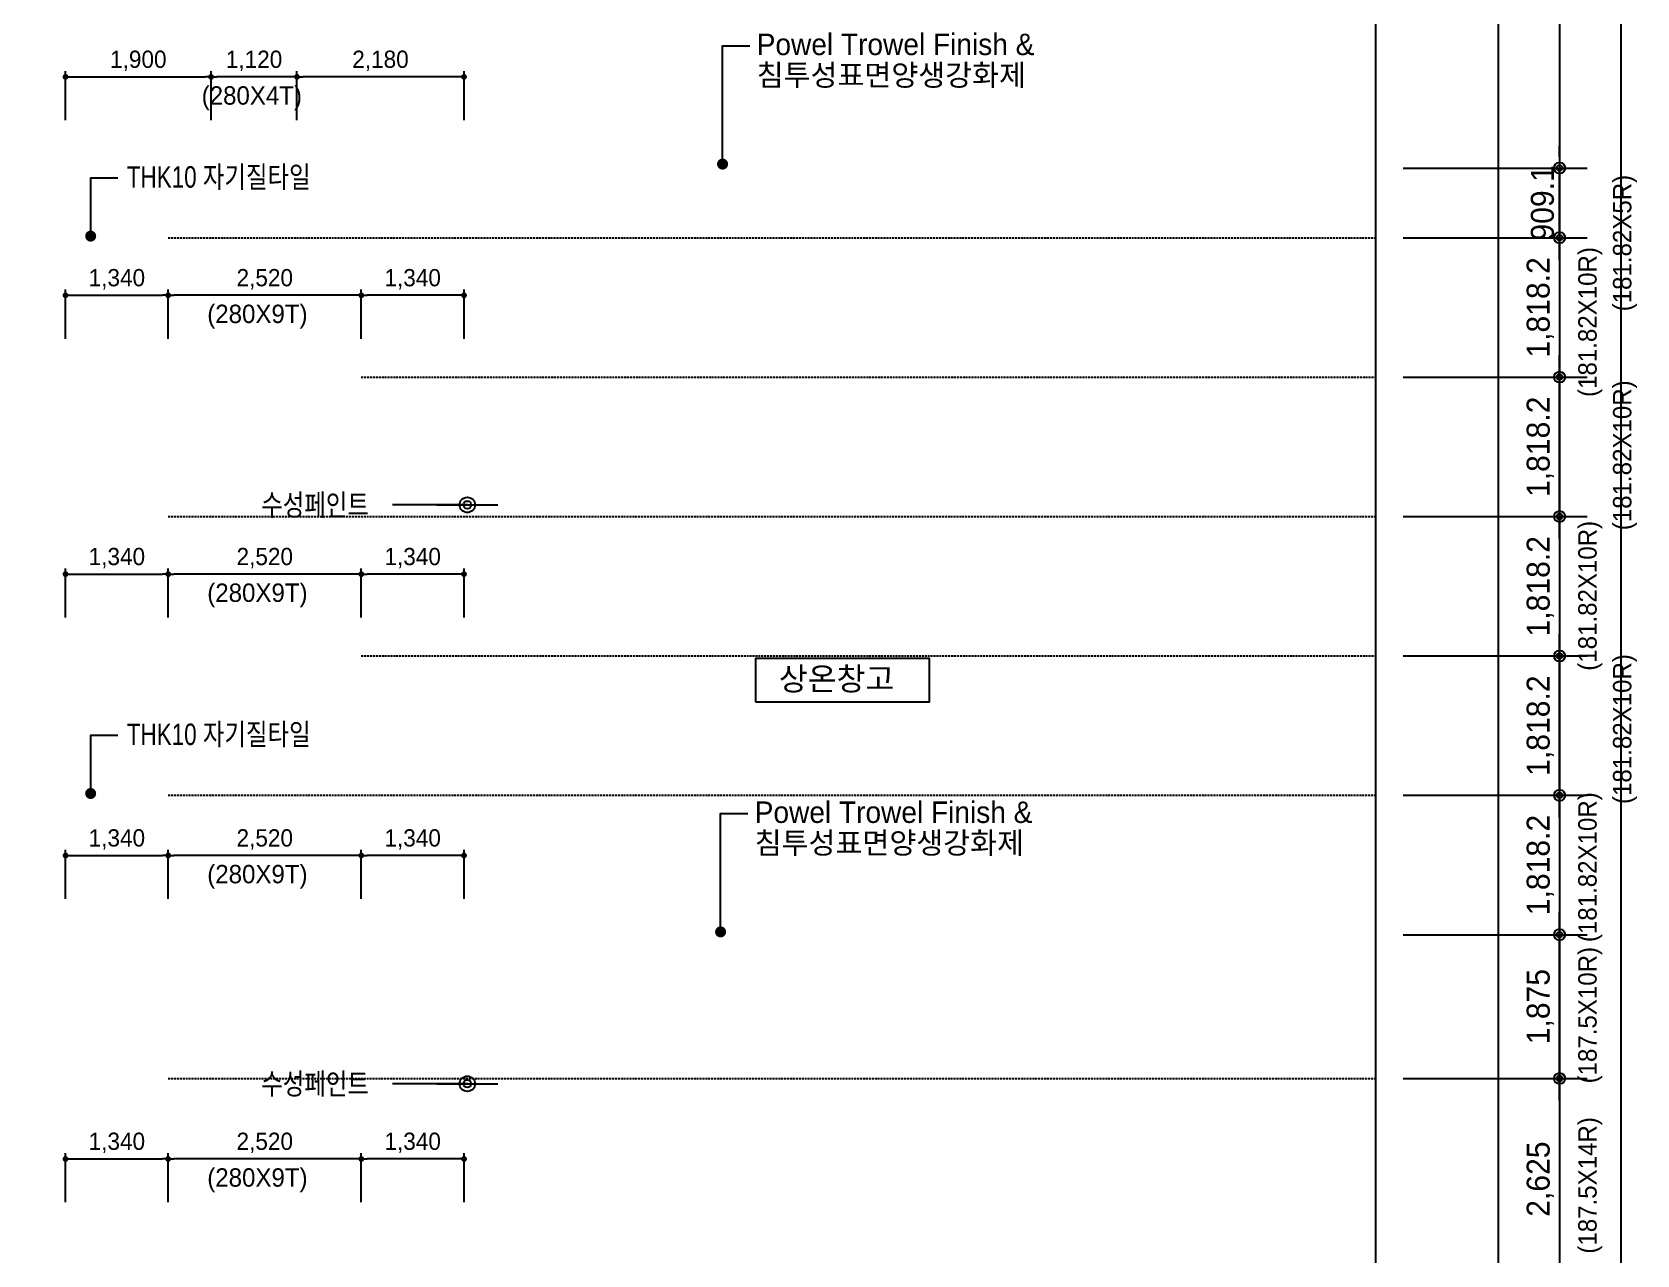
# Model space of a CAD drawing. Header units: millimetres. Extents: x 252711992 to 505989238, y 504776675 to 1009617600.
# Drawn here: x 253061855 to 253082797, y 504795378 to 504811327 of the extents above; entities that cross this region are included whole.
import ezdxf
from ezdxf.enums import TextEntityAlignment as Align

# ---------------------------------------------------------------- set-up
doc = ezdxf.new("R2010")
doc.units = ezdxf.units.MM
doc.linetypes.add('DASHEDX2', pattern=[38.1, 25.4, -12.7])
for name, color, linetype in [('$ZCDB_AUDIT_GENERATED_600D18', 7, 'Continuous'), ('0KD DIM', 7, 'Continuous'), ('4A.TEC ELE 4', 9, 'Continuous'), ('4A.TEC TEXT', 7, 'Continuous'), ('TEX', 3, 'Continuous'), ('TEXT', 7, 'Continuous'), ('㈜SE&C TEXT', 7, 'Continuous')]:
    doc.layers.add(name, color=color, linetype=linetype)
doc.layers.add('DEFPOINT', color=135, linetype='Continuous', plot=False)
doc.styles.add('나눔고딕', font='')
doc.styles.add('돋움', font='')
doc.styles.add('돋음체', font='')
doc.styles.get('나눔고딕').set_extended_font_data('Dotum')
doc.styles.get('돋움').set_extended_font_data('Dotum')
doc.styles.get('돋음체').set_extended_font_data('Dotum')
doc.dimstyles.new('DIM_600(외부치수)', dxfattribs={"dimscale": 400, "dimtxt": 3.3, "dimasz": 1, "dimexe": 2, "dimexo": 2, "dimgap": 1, "dimtad": 1, "dimdec": 0, "dimdsep": 46, "dimlunit": 6, "dimtxsty": '나눔고딕', "dimblk1": 'DIMDOT', "dimblk2": 'DIMDOT', "dimsah": 1, "dimcen": 2.5, "dimdle": 1.5, "dimclrd": 8, "dimclre": 8, "dimclrt": 3, "dimadec": 0, "dimazin": 0, "dimtfac": 1, "dimtdec": 0, "dimtix": 1, "dimtmove": 2, "dimatfit": 3, "dimldrblk": 'DIMDOT', "dimfxl": 1, "dimtvp": 1, "dimtolj": 1, "dimtzin": 0, "dimarcsym": 0})
doc.dimstyles.new('DIM_80(외부치수)', dxfattribs={"dimscale": 40, "dimtxt": 3.3, "dimasz": 1, "dimexe": 2, "dimexo": 2, "dimgap": 1, "dimtad": 1, "dimdec": 0, "dimdsep": 46, "dimlunit": 6, "dimtxsty": '돋움', "dimblk1": 'DIMDOT', "dimblk2": 'DIMDOT', "dimsah": 1, "dimcen": 2.5, "dimdle": 1.5, "dimclrd": 1, "dimclre": 7, "dimclrt": 2, "dimadec": 0, "dimazin": 0, "dimtfac": 1, "dimtdec": 0, "dimtix": 1, "dimtmove": 2, "dimatfit": 3, "dimldrblk": 'DIMDOT', "dimfxl": 1, "dimtvp": 1, "dimtolj": 1, "dimtzin": 0, "dimarcsym": 0})
doc.dimstyles.new('KD DIM 1', dxfattribs={"dimscale": 50, "dimtxt": 3, "dimasz": 1, "dimexe": 1, "dimexo": 1, "dimgap": 1, "dimtad": 1, "dimdec": 0, "dimzin": 0, "dimdsep": 46, "dimlunit": 6, "dimtxsty": '돋음체', "dimblk": 'DOT', "dimcen": 3, "dimdle": 1, "dimclrd": 256, "dimclre": 256, "dimclrt": 3, "dimazin": 0, "dimtfac": 1, "dimtdec": 0, "dimtix": 1, "dimtmove": 2, "dimatfit": 3, "dimldrblk": 'OBLIQUE', "dimfxl": 1, "dimtvp": 0.8333, "dimtolj": 1, "dimtzin": 0, "dimarcsym": 0})

# ---------------------------------------------------------------- blocks, each defined once
blk = doc.blocks.new('_Dot')
at = {"color": 0, "linetype": 'ByBlock', "lineweight": -2}
blk.add_line((-0.5, 0), (-1, 0), dxfattribs=at)
at = {"color": 0, "linetype": 'ByBlock', "const_width": 0.5}
blk.add_lwpolyline([(-0.25, 0, 1), (0.25, 0, 1)], format="xyb", close=True, dxfattribs=at)
blk = doc.blocks.new('*D746')
at = {"layer": '0KD DIM', "lineweight": -2, "transparency": 16777216}
for p, q in [((253064191, 504810177), (253064191, 504810818)), ((253065236, 504810743), (253064266, 504810743)), ((253065311, 504810177), (253065311, 504810818))]:
    blk.add_line(p, q, dxfattribs=at)
at = {"layer": 'Defpoints', "color": 0, "transparency": 16777216}
for p in [(253064191, 504810743), (253064191, 504810102), (253065311, 504810102)]:
    blk.add_point(p, dxfattribs=at)
at = {"layer": '0KD DIM', "lineweight": -2, "transparency": 16777216, "xscale": 75, "yscale": 75, "zscale": 75, "rotation": 180}
blk.add_blockref('_Dot', (253064191, 504810743), dxfattribs=at)
at = {"layer": '0KD DIM', "lineweight": -2, "transparency": 16777216, "xscale": 75, "yscale": 75, "zscale": 75}
blk.add_blockref('_Dot', (253065311, 504810743), dxfattribs=at)
at = {"layer": '0KD DIM', "color": 3, "transparency": 16777216, "insert": (253064751, 504810952), "char_height": 225, "attachment_point": 5, "style": '돋음체'}
blk.add_mtext('\\A1;1,120', dxfattribs=at)
blk = doc.blocks.new('_OBLIQUE')
at = {"color": 0, "linetype": 'ByBlock'}
blk.add_line((-0.5, -0.5), (0.5, 0.5), dxfattribs=at)
blk = doc.blocks.new('*D747')
at = {"layer": '0KD DIM', "lineweight": -2, "transparency": 16777216}
for p, q in [((253062291, 504810177), (253062291, 504810818)), ((253062366, 504810743), (253064116, 504810743)), ((253064191, 504810177), (253064191, 504810818))]:
    blk.add_line(p, q, dxfattribs=at)
at = {"layer": 'Defpoints', "color": 0, "transparency": 16777216}
for p in [(253064191, 504810743), (253062291, 504810102), (253064191, 504810102)]:
    blk.add_point(p, dxfattribs=at)
at = {"layer": '0KD DIM', "lineweight": -2, "transparency": 16777216, "xscale": 75, "yscale": 75, "zscale": 75, "rotation": 180}
blk.add_blockref('_Dot', (253062291, 504810743), dxfattribs=at)
at = {"layer": '0KD DIM', "lineweight": -2, "transparency": 16777216, "xscale": 75, "yscale": 75, "zscale": 75}
blk.add_blockref('_Dot', (253064191, 504810743), dxfattribs=at)
at = {"layer": '0KD DIM', "color": 3, "transparency": 16777216, "insert": (253063241, 504810952), "char_height": 225, "attachment_point": 5, "style": '돋음체'}
blk.add_mtext('\\A1;1,900', dxfattribs=at)
blk = doc.blocks.new('*D748')
at = {"layer": '0KD DIM', "lineweight": -2, "transparency": 16777216}
for p, q in [((253065311, 504810177), (253065311, 504810818)), ((253067416, 504810743), (253065386, 504810743)), ((253067491, 504810177), (253067491, 504810818))]:
    blk.add_line(p, q, dxfattribs=at)
at = {"layer": 'Defpoints', "color": 0, "transparency": 16777216}
for p in [(253065311, 504810743), (253065311, 504810102, 0), (253067491, 504810102, -8562)]:
    blk.add_point(p, dxfattribs=at)
at = {"layer": '0KD DIM', "lineweight": -2, "transparency": 16777216, "xscale": 75, "yscale": 75, "zscale": 75, "rotation": 180}
blk.add_blockref('_Dot', (253065311, 504810743), dxfattribs=at)
at = {"layer": '0KD DIM', "lineweight": -2, "transparency": 16777216, "xscale": 75, "yscale": 75, "zscale": 75}
blk.add_blockref('_Dot', (253067491, 504810743), dxfattribs=at)
at = {"layer": '0KD DIM', "color": 3, "transparency": 16777216, "insert": (253066401, 504810952), "char_height": 225, "attachment_point": 5, "style": '돋음체'}
blk.add_mtext('\\A1;2,180', dxfattribs=at)
blk = doc.blocks.new('*D755')
at = {"layer": '0KD DIM', "lineweight": -2, "transparency": 16777216}
for p, q in [((253063631, 504807328), (253063631, 504807969)), ((253066151, 504807328), (253066151, 504807969)), ((253066076, 504807894), (253063706, 504807894))]:
    blk.add_line(p, q, dxfattribs=at)
at = {"layer": 'Defpoints', "color": 0, "transparency": 16777216}
for p in [(253063631, 504807894), (253063631, 504807253), (253066151, 504807253)]:
    blk.add_point(p, dxfattribs=at)
at = {"layer": '0KD DIM', "lineweight": -2, "transparency": 16777216, "xscale": 75, "yscale": 75, "zscale": 75, "rotation": 180}
blk.add_blockref('_Dot', (253063631, 504807894), dxfattribs=at)
at = {"layer": '0KD DIM', "lineweight": -2, "transparency": 16777216, "xscale": 75, "yscale": 75, "zscale": 75}
blk.add_blockref('_Dot', (253066151, 504807894), dxfattribs=at)
at = {"layer": '0KD DIM', "color": 3, "transparency": 16777216, "insert": (253064891, 504808103), "char_height": 225, "attachment_point": 5, "style": '돋음체'}
blk.add_mtext('\\A1;2,520', dxfattribs=at)
blk = doc.blocks.new('*D756')
at = {"layer": '0KD DIM', "lineweight": -2, "transparency": 16777216}
for p, q in [((253062291, 504807328), (253062291, 504807969)), ((253063631, 504807328), (253063631, 504807969)), ((253062366, 504807894), (253063556, 504807894))]:
    blk.add_line(p, q, dxfattribs=at)
at = {"layer": 'Defpoints', "color": 0, "transparency": 16777216}
for p in [(253063631, 504807894), (253062291, 504807253), (253063631, 504807253)]:
    blk.add_point(p, dxfattribs=at)
at = {"layer": '0KD DIM', "lineweight": -2, "transparency": 16777216, "xscale": 75, "yscale": 75, "zscale": 75, "rotation": 180}
blk.add_blockref('_Dot', (253062291, 504807894), dxfattribs=at)
at = {"layer": '0KD DIM', "lineweight": -2, "transparency": 16777216, "xscale": 75, "yscale": 75, "zscale": 75}
blk.add_blockref('_Dot', (253063631, 504807894), dxfattribs=at)
at = {"layer": '0KD DIM', "color": 3, "transparency": 16777216, "insert": (253062961, 504808103), "char_height": 225, "attachment_point": 5, "style": '돋음체'}
blk.add_mtext('\\A1;1,340', dxfattribs=at)
blk = doc.blocks.new('*D757')
at = {"layer": '0KD DIM', "lineweight": -2, "transparency": 16777216}
for p, q in [((253066151, 504807328), (253066151, 504807969)), ((253067491, 504807328), (253067491, 504807969)), ((253067416, 504807894), (253066226, 504807894))]:
    blk.add_line(p, q, dxfattribs=at)
at = {"layer": 'Defpoints', "color": 0, "transparency": 16777216}
for p in [(253066151, 504807894), (253066151, 504807253, -3299), (253067491, 504807253, -8562)]:
    blk.add_point(p, dxfattribs=at)
at = {"layer": '0KD DIM', "lineweight": -2, "transparency": 16777216, "xscale": 75, "yscale": 75, "zscale": 75, "rotation": 180}
blk.add_blockref('_Dot', (253066151, 504807894), dxfattribs=at)
at = {"layer": '0KD DIM', "lineweight": -2, "transparency": 16777216, "xscale": 75, "yscale": 75, "zscale": 75}
blk.add_blockref('_Dot', (253067491, 504807894), dxfattribs=at)
at = {"layer": '0KD DIM', "color": 3, "transparency": 16777216, "insert": (253066821, 504808103), "char_height": 225, "attachment_point": 5, "style": '돋음체'}
blk.add_mtext('\\A1;1,340', dxfattribs=at)
blk = doc.blocks.new('*D758')
at = {"layer": '0KD DIM', "lineweight": -2, "transparency": 16777216}
for p, q in [((253063631, 504803691), (253063631, 504804332)), ((253066076, 504804257), (253063706, 504804257)), ((253066151, 504803691), (253066151, 504804332))]:
    blk.add_line(p, q, dxfattribs=at)
at = {"layer": 'Defpoints', "color": 0, "transparency": 16777216}
for p in [(253063631, 504804257), (253063631, 504803616), (253066151, 504803616)]:
    blk.add_point(p, dxfattribs=at)
at = {"layer": '0KD DIM', "lineweight": -2, "transparency": 16777216, "xscale": 75, "yscale": 75, "zscale": 75, "rotation": 180}
blk.add_blockref('_Dot', (253063631, 504804257), dxfattribs=at)
at = {"layer": '0KD DIM', "lineweight": -2, "transparency": 16777216, "xscale": 75, "yscale": 75, "zscale": 75}
blk.add_blockref('_Dot', (253066151, 504804257), dxfattribs=at)
at = {"layer": '0KD DIM', "color": 3, "transparency": 16777216, "insert": (253064891, 504804466), "char_height": 225, "attachment_point": 5, "style": '돋음체'}
blk.add_mtext('\\A1;2,520', dxfattribs=at)
blk = doc.blocks.new('*D759')
at = {"layer": '0KD DIM', "lineweight": -2, "transparency": 16777216}
for p, q in [((253062291, 504803691), (253062291, 504804332)), ((253062366, 504804257), (253063556, 504804257)), ((253063631, 504803691), (253063631, 504804332))]:
    blk.add_line(p, q, dxfattribs=at)
at = {"layer": 'Defpoints', "color": 0, "transparency": 16777216}
for p in [(253063631, 504804257), (253062291, 504803616), (253063631, 504803616)]:
    blk.add_point(p, dxfattribs=at)
at = {"layer": '0KD DIM', "lineweight": -2, "transparency": 16777216, "xscale": 75, "yscale": 75, "zscale": 75, "rotation": 180}
blk.add_blockref('_Dot', (253062291, 504804257), dxfattribs=at)
at = {"layer": '0KD DIM', "lineweight": -2, "transparency": 16777216, "xscale": 75, "yscale": 75, "zscale": 75}
blk.add_blockref('_Dot', (253063631, 504804257), dxfattribs=at)
at = {"layer": '0KD DIM', "color": 3, "transparency": 16777216, "insert": (253062961, 504804466), "char_height": 225, "attachment_point": 5, "style": '돋음체'}
blk.add_mtext('\\A1;1,340', dxfattribs=at)
blk = doc.blocks.new('*D760')
at = {"layer": '0KD DIM', "lineweight": -2, "transparency": 16777216}
for p, q in [((253066151, 504803691), (253066151, 504804332)), ((253067416, 504804257), (253066226, 504804257)), ((253067491, 504803691), (253067491, 504804332))]:
    blk.add_line(p, q, dxfattribs=at)
at = {"layer": 'Defpoints', "color": 0, "transparency": 16777216}
for p in [(253066151, 504804257), (253066151, 504803616, -3299), (253067491, 504803616, -8562)]:
    blk.add_point(p, dxfattribs=at)
at = {"layer": '0KD DIM', "lineweight": -2, "transparency": 16777216, "xscale": 75, "yscale": 75, "zscale": 75, "rotation": 180}
blk.add_blockref('_Dot', (253066151, 504804257), dxfattribs=at)
at = {"layer": '0KD DIM', "lineweight": -2, "transparency": 16777216, "xscale": 75, "yscale": 75, "zscale": 75}
blk.add_blockref('_Dot', (253067491, 504804257), dxfattribs=at)
at = {"layer": '0KD DIM', "color": 3, "transparency": 16777216, "insert": (253066821, 504804466), "char_height": 225, "attachment_point": 5, "style": '돋음체'}
blk.add_mtext('\\A1;1,340', dxfattribs=at)
blk = doc.blocks.new('*D761')
at = {"layer": '0KD DIM', "lineweight": -2, "transparency": 16777216}
for p, q in [((253063631, 504800021), (253063631, 504800662)), ((253066151, 504800021), (253066151, 504800662)), ((253066076, 504800587), (253063706, 504800587))]:
    blk.add_line(p, q, dxfattribs=at)
at = {"layer": 'Defpoints', "color": 0, "transparency": 16777216}
for p in [(253063631, 504800587), (253063631, 504799946), (253066151, 504799946)]:
    blk.add_point(p, dxfattribs=at)
at = {"layer": '0KD DIM', "lineweight": -2, "transparency": 16777216, "xscale": 75, "yscale": 75, "zscale": 75, "rotation": 180}
blk.add_blockref('_Dot', (253063631, 504800587), dxfattribs=at)
at = {"layer": '0KD DIM', "lineweight": -2, "transparency": 16777216, "xscale": 75, "yscale": 75, "zscale": 75}
blk.add_blockref('_Dot', (253066151, 504800587), dxfattribs=at)
at = {"layer": '0KD DIM', "color": 3, "transparency": 16777216, "insert": (253064891, 504800796), "char_height": 225, "attachment_point": 5, "style": '돋음체'}
blk.add_mtext('\\A1;2,520', dxfattribs=at)
blk = doc.blocks.new('*D762')
at = {"layer": '0KD DIM', "lineweight": -2, "transparency": 16777216}
for p, q in [((253062291, 504800021), (253062291, 504800662)), ((253063631, 504800021), (253063631, 504800662)), ((253062366, 504800587), (253063556, 504800587))]:
    blk.add_line(p, q, dxfattribs=at)
at = {"layer": 'Defpoints', "color": 0, "transparency": 16777216}
for p in [(253063631, 504800587), (253062291, 504799946), (253063631, 504799946)]:
    blk.add_point(p, dxfattribs=at)
at = {"layer": '0KD DIM', "lineweight": -2, "transparency": 16777216, "xscale": 75, "yscale": 75, "zscale": 75, "rotation": 180}
blk.add_blockref('_Dot', (253062291, 504800587), dxfattribs=at)
at = {"layer": '0KD DIM', "lineweight": -2, "transparency": 16777216, "xscale": 75, "yscale": 75, "zscale": 75}
blk.add_blockref('_Dot', (253063631, 504800587), dxfattribs=at)
at = {"layer": '0KD DIM', "color": 3, "transparency": 16777216, "insert": (253062961, 504800796), "char_height": 225, "attachment_point": 5, "style": '돋음체'}
blk.add_mtext('\\A1;1,340', dxfattribs=at)
blk = doc.blocks.new('*D763')
at = {"layer": '0KD DIM', "lineweight": -2, "transparency": 16777216}
for p, q in [((253066151, 504800021), (253066151, 504800662)), ((253067491, 504800021), (253067491, 504800662)), ((253067416, 504800587), (253066226, 504800587))]:
    blk.add_line(p, q, dxfattribs=at)
at = {"layer": 'Defpoints', "color": 0, "transparency": 16777216}
for p in [(253066151, 504800587), (253066151, 504799946, -3299), (253067491, 504799946, -8562)]:
    blk.add_point(p, dxfattribs=at)
at = {"layer": '0KD DIM', "lineweight": -2, "transparency": 16777216, "xscale": 75, "yscale": 75, "zscale": 75, "rotation": 180}
blk.add_blockref('_Dot', (253066151, 504800587), dxfattribs=at)
at = {"layer": '0KD DIM', "lineweight": -2, "transparency": 16777216, "xscale": 75, "yscale": 75, "zscale": 75}
blk.add_blockref('_Dot', (253067491, 504800587), dxfattribs=at)
at = {"layer": '0KD DIM', "color": 3, "transparency": 16777216, "insert": (253066821, 504800796), "char_height": 225, "attachment_point": 5, "style": '돋음체'}
blk.add_mtext('\\A1;1,340', dxfattribs=at)
blk = doc.blocks.new('*D764')
at = {"layer": '0KD DIM', "lineweight": -2, "transparency": 16777216}
for p, q in [((253063631, 504796064), (253063631, 504796704)), ((253066076, 504796629), (253063706, 504796629)), ((253066151, 504796064), (253066151, 504796704))]:
    blk.add_line(p, q, dxfattribs=at)
at = {"layer": 'Defpoints', "color": 0, "transparency": 16777216}
for p in [(253063631, 504796629), (253063631, 504795989), (253066151, 504795989)]:
    blk.add_point(p, dxfattribs=at)
at = {"layer": '0KD DIM', "lineweight": -2, "transparency": 16777216, "xscale": 75, "yscale": 75, "zscale": 75, "rotation": 180}
blk.add_blockref('_Dot', (253063631, 504796629), dxfattribs=at)
at = {"layer": '0KD DIM', "lineweight": -2, "transparency": 16777216, "xscale": 75, "yscale": 75, "zscale": 75}
blk.add_blockref('_Dot', (253066151, 504796629), dxfattribs=at)
at = {"layer": '0KD DIM', "color": 3, "transparency": 16777216, "insert": (253064891, 504796839), "char_height": 225, "attachment_point": 5, "style": '돋음체'}
blk.add_mtext('\\A1;2,520', dxfattribs=at)
blk = doc.blocks.new('*D765')
at = {"layer": '0KD DIM', "lineweight": -2, "transparency": 16777216}
for p, q in [((253062291, 504796064), (253062291, 504796704)), ((253062366, 504796629), (253063556, 504796629)), ((253063631, 504796064), (253063631, 504796704))]:
    blk.add_line(p, q, dxfattribs=at)
at = {"layer": 'Defpoints', "color": 0, "transparency": 16777216}
for p in [(253063631, 504796629), (253062291, 504795989), (253063631, 504795989)]:
    blk.add_point(p, dxfattribs=at)
at = {"layer": '0KD DIM', "lineweight": -2, "transparency": 16777216, "xscale": 75, "yscale": 75, "zscale": 75, "rotation": 180}
blk.add_blockref('_Dot', (253062291, 504796629), dxfattribs=at)
at = {"layer": '0KD DIM', "lineweight": -2, "transparency": 16777216, "xscale": 75, "yscale": 75, "zscale": 75}
blk.add_blockref('_Dot', (253063631, 504796629), dxfattribs=at)
at = {"layer": '0KD DIM', "color": 3, "transparency": 16777216, "insert": (253062961, 504796839), "char_height": 225, "attachment_point": 5, "style": '돋음체'}
blk.add_mtext('\\A1;1,340', dxfattribs=at)
blk = doc.blocks.new('*D766')
at = {"layer": '0KD DIM', "lineweight": -2, "transparency": 16777216}
for p, q in [((253066151, 504796064), (253066151, 504796704)), ((253067416, 504796629), (253066226, 504796629)), ((253067491, 504796064), (253067491, 504796704))]:
    blk.add_line(p, q, dxfattribs=at)
at = {"layer": 'Defpoints', "color": 0, "transparency": 16777216}
for p in [(253066151, 504796629), (253066151, 504795989, -3299), (253067491, 504795989, -8562)]:
    blk.add_point(p, dxfattribs=at)
at = {"layer": '0KD DIM', "lineweight": -2, "transparency": 16777216, "xscale": 75, "yscale": 75, "zscale": 75, "rotation": 180}
blk.add_blockref('_Dot', (253066151, 504796629), dxfattribs=at)
at = {"layer": '0KD DIM', "lineweight": -2, "transparency": 16777216, "xscale": 75, "yscale": 75, "zscale": 75}
blk.add_blockref('_Dot', (253067491, 504796629), dxfattribs=at)
at = {"layer": '0KD DIM', "color": 3, "transparency": 16777216, "insert": (253066821, 504796839), "char_height": 225, "attachment_point": 5, "style": '돋음체'}
blk.add_mtext('\\A1;1,340', dxfattribs=at)
blk = doc.blocks.new('A$C398e453a')
at = {"layer": 'TEX', "color": 1}
blk.add_lwpolyline([(72, 72), (72, 833), (428, 833)], dxfattribs=at)
at = {"layer": '㈜SE&C TEXT', "color": 1, "const_width": 71.7}
blk.add_lwpolyline([(36, 72, -1), (108, 72, -1)], format="xyb", close=True, dxfattribs=at)
at = {"layer": '4A.TEC TEXT', "style": '돋움', "width": 0.8}
blk.add_text('THK10 자기질타일', height=280, dxfattribs=at).set_placement((543, 844), align=Align.MIDDLE_LEFT)
blk = doc.blocks.new('DIMDOT')
at = {"color": 0}
blk.add_line((-2, 0), (2, 0), dxfattribs=at)
for radius in [0.5, 0.25]:
    blk.add_circle((0, 0), radius, dxfattribs=at)
blk = doc.blocks.new('*D776')
at = {"layer": '$ZCDB_AUDIT_GENERATED_600D18', "color": 8, "lineweight": -2, "transparency": 16777216}
for p, q in [((253079747, 504797679), (253082147, 504797679)), ((253081787, 504797535), (253081787, 504795198)), ((253079747, 504795054), (253082147, 504795054))]:
    blk.add_line(p, q, dxfattribs=at)
at = {"layer": 'Defpoints', "color": 0, "transparency": 16777216}
for p in [(253079387, 504797679), (253079387, 504795054), (253081787, 504795054)]:
    blk.add_point(p, dxfattribs=at)
at = {"layer": '$ZCDB_AUDIT_GENERATED_600D18', "color": 8, "lineweight": -2, "transparency": 16777216, "xscale": 144, "yscale": 144, "zscale": 144}
for p, rotation in [((253081787, 504797679), 90), ((253081787, 504795054), 270)]:
    blk.add_blockref('DIMDOT', p, dxfattribs=dict(at, rotation=rotation))
at = {"layer": '$ZCDB_AUDIT_GENERATED_600D18', "color": 3, "transparency": 16777216, "insert": (253081536, 504796366), "char_height": 300, "attachment_point": 5, "rotation": 90, "style": '나눔고딕'}
blk.add_mtext('\\A1;2,625', dxfattribs=at)
blk = doc.blocks.new('*D777')
at = {"layer": '$ZCDB_AUDIT_GENERATED_600D18', "color": 8, "lineweight": -2, "transparency": 16777216}
for p, q in [((253079747, 504799554), (253082147, 504799554)), ((253081787, 504797823), (253081787, 504799410)), ((253079747, 504797679), (253082147, 504797679))]:
    blk.add_line(p, q, dxfattribs=at)
at = {"layer": 'Defpoints', "color": 0, "transparency": 16777216}
for p in [(253079387, 504799554), (253081787, 504799554), (253079387, 504797679)]:
    blk.add_point(p, dxfattribs=at)
at = {"layer": '$ZCDB_AUDIT_GENERATED_600D18', "color": 8, "lineweight": -2, "transparency": 16777216, "xscale": 144, "yscale": 144, "zscale": 144}
for p, rotation in [((253081787, 504799554), 90), ((253081787, 504797679), 270)]:
    blk.add_blockref('DIMDOT', p, dxfattribs=dict(at, rotation=rotation))
at = {"layer": '$ZCDB_AUDIT_GENERATED_600D18', "color": 3, "transparency": 16777216, "insert": (253081536, 504798616), "char_height": 300, "attachment_point": 5, "rotation": 90, "style": '나눔고딕'}
blk.add_mtext('\\A1;1,875', dxfattribs=at)
blk = doc.blocks.new('*D778')
at = {"layer": '$ZCDB_AUDIT_GENERATED_600D18', "color": 8, "lineweight": -2, "transparency": 16777216}
for p, q in [((253079747, 504801372), (253082147, 504801372)), ((253081787, 504801228), (253081787, 504799698)), ((253079747, 504799554), (253082147, 504799554))]:
    blk.add_line(p, q, dxfattribs=at)
at = {"layer": 'Defpoints', "color": 0, "transparency": 16777216}
for p in [(253079387, 504801372), (253079387, 504799554), (253081787, 504799554)]:
    blk.add_point(p, dxfattribs=at)
at = {"layer": '$ZCDB_AUDIT_GENERATED_600D18', "color": 8, "lineweight": -2, "transparency": 16777216, "xscale": 144, "yscale": 144, "zscale": 144}
for p, rotation in [((253081787, 504801372), 90), ((253081787, 504799554), 270)]:
    blk.add_blockref('DIMDOT', p, dxfattribs=dict(at, rotation=rotation))
at = {"layer": '$ZCDB_AUDIT_GENERATED_600D18', "color": 3, "transparency": 16777216, "insert": (253081536, 504800463), "char_height": 300, "attachment_point": 5, "rotation": 90, "style": '나눔고딕'}
blk.add_mtext('\\A1;1,818.2', dxfattribs=at)
blk = doc.blocks.new('*D779')
at = {"layer": '$ZCDB_AUDIT_GENERATED_600D18', "color": 8, "lineweight": -2, "transparency": 16777216}
for p, q in [((253079747, 504803190), (253082147, 504803190)), ((253081787, 504801516), (253081787, 504803046)), ((253079747, 504801372), (253082147, 504801372))]:
    blk.add_line(p, q, dxfattribs=at)
at = {"layer": 'Defpoints', "color": 0, "transparency": 16777216}
for p in [(253079387, 504803190), (253081787, 504803190), (253079387, 504801372)]:
    blk.add_point(p, dxfattribs=at)
at = {"layer": '$ZCDB_AUDIT_GENERATED_600D18', "color": 8, "lineweight": -2, "transparency": 16777216, "xscale": 144, "yscale": 144, "zscale": 144}
for p, rotation in [((253081787, 504803190), 90), ((253081787, 504801372), 270)]:
    blk.add_blockref('DIMDOT', p, dxfattribs=dict(at, rotation=rotation))
at = {"layer": '$ZCDB_AUDIT_GENERATED_600D18', "color": 3, "transparency": 16777216, "insert": (253081536, 504802281), "char_height": 300, "attachment_point": 5, "rotation": 90, "style": '나눔고딕'}
blk.add_mtext('\\A1;1,818.2', dxfattribs=at)
blk = doc.blocks.new('*D780')
at = {"layer": '$ZCDB_AUDIT_GENERATED_600D18', "color": 8, "lineweight": -2, "transparency": 16777216}
for p, q in [((253079747, 504805009), (253082147, 504805009)), ((253081787, 504804865), (253081787, 504803334)), ((253079747, 504803190), (253082147, 504803190))]:
    blk.add_line(p, q, dxfattribs=at)
at = {"layer": 'Defpoints', "color": 0, "transparency": 16777216}
for p in [(253079387, 504805009), (253079387, 504803190), (253081787, 504803190)]:
    blk.add_point(p, dxfattribs=at)
at = {"layer": '$ZCDB_AUDIT_GENERATED_600D18', "color": 8, "lineweight": -2, "transparency": 16777216, "xscale": 144, "yscale": 144, "zscale": 144}
for p, rotation in [((253081787, 504805009), 90), ((253081787, 504803190), 270)]:
    blk.add_blockref('DIMDOT', p, dxfattribs=dict(at, rotation=rotation))
at = {"layer": '$ZCDB_AUDIT_GENERATED_600D18', "color": 3, "transparency": 16777216, "insert": (253081536, 504804099), "char_height": 300, "attachment_point": 5, "rotation": 90, "style": '나눔고딕'}
blk.add_mtext('\\A1;1,818.2', dxfattribs=at)
blk = doc.blocks.new('*D781')
at = {"layer": '$ZCDB_AUDIT_GENERATED_600D18', "color": 8, "lineweight": -2, "transparency": 16777216}
for p, q in [((253079747, 504806827), (253082147, 504806827)), ((253081787, 504805153), (253081787, 504806683)), ((253079747, 504805009), (253082147, 504805009))]:
    blk.add_line(p, q, dxfattribs=at)
at = {"layer": 'Defpoints', "color": 0, "transparency": 16777216}
for p in [(253079387, 504806827), (253081787, 504806827), (253079387, 504805009)]:
    blk.add_point(p, dxfattribs=at)
at = {"layer": '$ZCDB_AUDIT_GENERATED_600D18', "color": 8, "lineweight": -2, "transparency": 16777216, "xscale": 144, "yscale": 144, "zscale": 144}
for p, rotation in [((253081787, 504806827), 90), ((253081787, 504805009), 270)]:
    blk.add_blockref('DIMDOT', p, dxfattribs=dict(at, rotation=rotation))
at = {"layer": '$ZCDB_AUDIT_GENERATED_600D18', "color": 3, "transparency": 16777216, "insert": (253081536, 504805918), "char_height": 300, "attachment_point": 5, "rotation": 90, "style": '나눔고딕'}
blk.add_mtext('\\A1;1,818.2', dxfattribs=at)
blk = doc.blocks.new('*D782')
at = {"layer": '$ZCDB_AUDIT_GENERATED_600D18', "color": 8, "lineweight": -2, "transparency": 16777216}
for p, q in [((253079747, 504808645), (253082147, 504808645)), ((253081787, 504808501), (253081787, 504806971)), ((253079747, 504806827), (253082147, 504806827))]:
    blk.add_line(p, q, dxfattribs=at)
at = {"layer": 'Defpoints', "color": 0, "transparency": 16777216}
for p in [(253079387, 504808645), (253079387, 504806827), (253081787, 504806827)]:
    blk.add_point(p, dxfattribs=at)
at = {"layer": '$ZCDB_AUDIT_GENERATED_600D18', "color": 8, "lineweight": -2, "transparency": 16777216, "xscale": 144, "yscale": 144, "zscale": 144}
for p, rotation in [((253081787, 504808645), 90), ((253081787, 504806827), 270)]:
    blk.add_blockref('DIMDOT', p, dxfattribs=dict(at, rotation=rotation))
at = {"layer": '$ZCDB_AUDIT_GENERATED_600D18', "color": 3, "transparency": 16777216, "insert": (253081536, 504807736), "char_height": 300, "attachment_point": 5, "rotation": 90, "style": '나눔고딕'}
blk.add_mtext('\\A1;1,818.2', dxfattribs=at)
blk = doc.blocks.new('*D774')
at = {"layer": '$ZCDB_AUDIT_GENERATED_600D18', "color": 8, "lineweight": -2, "transparency": 16777216}
for p, q in [((253081787, 504809698), (253081787, 504809842)), ((253079747, 504809554), (253082147, 504809554)), ((253081787, 504808645), (253081787, 504809554)), ((253079747, 504808645), (253082147, 504808645)), ((253081787, 504808501), (253081787, 504808357))]:
    blk.add_line(p, q, dxfattribs=at)
at = {"layer": 'Defpoints', "color": 0, "transparency": 16777216}
for p in [(253079387, 504809554), (253081787, 504809554), (253079387, 504808645)]:
    blk.add_point(p, dxfattribs=at)
at = {"layer": '$ZCDB_AUDIT_GENERATED_600D18', "color": 8, "lineweight": -2, "transparency": 16777216, "xscale": 144, "yscale": 144, "zscale": 144}
for p, rotation in [((253081787, 504809554), 270), ((253081787, 504808645), 90)]:
    blk.add_blockref('DIMDOT', p, dxfattribs=dict(at, rotation=rotation))
at = {"layer": '$ZCDB_AUDIT_GENERATED_600D18', "color": 3, "transparency": 16777216, "insert": (253081565, 504809099), "char_height": 300, "attachment_point": 5, "rotation": 90, "style": '나눔고딕'}
blk.add_mtext('\\A1;909.1', dxfattribs=at)
blk = doc.blocks.new('A$C80bd29a0')
at = {"layer": 'TEX', "color": 1}
blk.add_lwpolyline([(54, 54), (54, 1211), (321, 1211)], dxfattribs=at)
at = {"layer": '㈜SE&C TEXT', "color": 1, "const_width": 53.8}
blk.add_lwpolyline([(27, 54, -1), (81, 54, -1)], format="xyb", close=True, dxfattribs=at)
at = {"layer": '4A.TEC TEXT', "style": '돋움'}
for s, p in [('Powel Trowel Finish &', (388, 1225, 0)), ('침투성표면양생강화제', (388, 925, 0))]:
    blk.add_text(s, height=210, dxfattribs=at).set_placement(p, align=Align.MIDDLE_LEFT)
blk = doc.blocks.new('A$Cf885b5ed')
at = {"layer": '4A.TEC ELE 4', "xscale": 1.333333333333333, "yscale": 1.333333333333333, "zscale": 1.333333333333333}
blk.add_blockref('A$C80bd29a0', (0, 0, 0), dxfattribs=at)
blk = doc.blocks.new('A$Ccf7108a0')
at = {"layer": '4A.TEC TEXT', "style": '돋움', "width": 0.8}
blk.add_text('수성페인트', height=280, dxfattribs=at).set_placement((31, 215), align=Align.MIDDLE_LEFT)
at = {"layer": '㈜SE&C TEXT', "color": 1}
blk.add_leader([(2721, 215, 0), (1745, 215)], dimstyle='DIM_80(외부치수)', override={"dimasz": 5, "dimtad": 0}, dxfattribs=at)

msp = doc.modelspace()

# ---------------------------------------------------------------- linework, layer by layer
at = {"layer": 'DEFPOINT'}
for points in [[(253053933.68, 504776996.25), (253053933.68, 504828017.81), (253082587.24, 504828017.81), (253082587.24, 504776996.25)], [(253054733.68, 504776996.25), (253054733.68, 504827217.81), (253081787.24, 504827217.81), (253081787.24, 504776996.25)], [(253055533.68, 504776996.25), (253055533.68, 504826417.81), (253080987.24, 504826417.81), (253080987.24, 504776996.25)]]:
    msp.add_lwpolyline(points, dxfattribs=at)
msp.add_lwpolyline([(253057133.68, 504824817.81), (253079387.24, 504824817.81), (253079387.24, 504776996.25), (253057133.68, 504776996.25)], close=True, dxfattribs=at)
at = {"layer": 'TEXT', "color": 251, "linetype": 'DASHEDX2'}
for p, q in [((253063630.54, 504808644.87, 7817.06), (253079387.24, 504808644.87, 7817.06)), ((253066150.54, 504806826.69, 7817.06), (253079387.24, 504806826.69, 7817.06)), ((253063630.54, 504805008.5, 7817.06), (253079387.24, 504805008.5, 7817.06)), ((253066150.54, 504803190.32, 7817.06), (253079387.24, 504803190.32, 7817.06)), ((253063630.54, 504801372.14, 7817.06), (253079387.24, 504801372.14, 7817.06)), ((253063630.54, 504797678.96, 7817.06), (253079387.24, 504797678.96, 7817.06))]:
    msp.add_line(p, q, dxfattribs=at)
at = {"layer": 'TEXT'}
msp.add_lwpolyline([(253071295.35, 504802589.71), (253073564.06, 504802589.71), (253073564.06, 504803156.38), (253071295.35, 504803156.38)], close=True, dxfattribs=at)

# ---------------------------------------------------------------- block references
at = {"layer": '4A.TEC ELE 4'}
for name, p in [('A$Cf885b5ed', (253070793.21, 504809533.57)), ('A$C398e453a', (253062547.08, 504808593.97, 7817.06)), ('A$Ccf7108a0', (253064813.46, 504804945.67, 7817.06)), ('A$C398e453a', (253062547.08, 504801323.94, 7817.06)), ('A$Cf885b5ed', (253070767.31, 504799518.47)), ('A$Ccf7108a0', (253064813.46, 504797394.65, 7817.06))]:
    msp.add_blockref(name, p, dxfattribs=at)

# ---------------------------------------------------------------- texts
at = {"layer": '$ZCDB_AUDIT_GENERATED_600D18', "color": 3, "style": '나눔고딕'}
for s, p in [('(280X4T)', (253064067.7, 504810380.6, -21547.89)), ('(280X9T)', (253064140.68, 504807531.87, -21547.89)), ('(280X9T)', (253064140.68, 504803894.89, -21547.89)), ('(280X9T)', (253064140.68, 504800224.67, -21547.89)), ('(280X9T)', (253064140.68, 504796267.35, -21547.89))]:
    msp.add_text(s, height=240, dxfattribs=at).set_placement(p)
for s, p in [('(181.82X5R)', (253082724.34, 504807684.71)), ('(181.82X10R)', (253082271.05, 504806568.07)), ('(181.82X10R)', (253082724.34, 504804829.92)), ('(181.82X10R)', (253082271.05, 504802996.96)), ('(181.82X10R)', (253082724.34, 504801258.8)), ('(181.82X10R)', (253082271.05, 504799457.44)), ('(187.5X10R)', (253082271.05, 504797614.33)), ('(187.5X14R)', (253082271.05, 504795394.2))]:
    msp.add_text(s, height=240, rotation=90, dxfattribs=at).set_placement(p)
at = {"layer": 'TEXT', "style": '돋움'}
msp.add_text('상온창고', height=300, dxfattribs=at).set_placement((253071599.82, 504802891.37), align=Align.MIDDLE_LEFT)

# ---------------------------------------------------------------- dimensions: what is measured, and where the dimension line sits
at = {"layer": '$ZCDB_AUDIT_GENERATED_600D18'}
for base, p1, p2, angle, picture, middle in [((253081787.24, 504809553.96), (253079387.24, 504808644.87), (253079387.24, 504809553.96), 90, '*D774', (253081565.04, 504809099.41)), ((253081787.24, 504806826.69), (253079387.24, 504808644.87), (253079387.24, 504806826.69), 270, '*D782', (253081536.14, 504807735.78)), ((253081787.24, 504806826.69), (253079387.24, 504805008.5), (253079387.24, 504806826.69), 90, '*D781', (253081536.14, 504805917.59)), ((253081787.24, 504803190.32), (253079387.24, 504805008.5), (253079387.24, 504803190.32), 270, '*D780', (253081536.14, 504804099.41)), ((253081787.24, 504803190.32), (253079387.24, 504801372.14), (253079387.24, 504803190.32), 90, '*D779', (253081536.14, 504802281.23)), ((253081787.24, 504799553.96), (253079387.24, 504801372.14), (253079387.24, 504799553.96), 270, '*D778', (253081536.14, 504800463.05)), ((253081787.24, 504799553.96), (253079387.24, 504797678.96), (253079387.24, 504799553.96), 90, '*D777', (253081536.14, 504798616.46)), ((253081787.24, 504795053.96), (253079387.24, 504797678.96), (253079387.24, 504795053.96), 270, '*D776', (253081536.14, 504796366.46))]:
    dim = msp.add_linear_dim(base=base, p1=p1, p2=p2, angle=angle, dimstyle='DIM_600(외부치수)', override={"dimscale": 600, "dimtxt": 0.5, "dimasz": 0.24, "dimexe": 0.6, "dimexo": 0.6, "dimgap": 0.12, "dimdec": 1, "dimblk1": 'DIMDOT', "dimblk2": 'DIMDOT', "dimdle": 0.5}, dxfattribs=at)
    dim.commit()
    dim.dimension.update_dxf_attribs({"geometry": picture, "text_midpoint": middle})
at = {"layer": '0KD DIM'}
for base, p1, p2, picture, middle in [((253064190.54, 504810742.5, 7817.06), (253062290.54, 504810102.17, 7817.06), (253064190.54, 504810102.17, 7817.06), '*D747', (253063240.54, 504810951.83, 7817.06)), ((253063630.54, 504807893.77, 7817.06), (253062290.54, 504807253.44, 7817.06), (253063630.54, 504807253.44, 7817.06), '*D756', (253062960.54, 504808103.1, 7817.06)), ((253063630.54, 504804256.79, 7817.06), (253062290.54, 504803616.46, 7817.06), (253063630.54, 504803616.46, 7817.06), '*D759', (253062960.54, 504804466.12, 7817.06)), ((253063630.54, 504800586.57, 7817.06), (253062290.54, 504799946.24, 7817.06), (253063630.54, 504799946.24, 7817.06), '*D762', (253062960.54, 504800795.9, 7817.06)), ((253063630.54, 504796629.25, 7817.06), (253062290.54, 504795988.92, 7817.06), (253063630.54, 504795988.92, 7817.06), '*D765', (253062960.54, 504796838.58, 7817.06))]:
    dim = msp.add_linear_dim(base=base, p1=p1, p2=p2, dimstyle='KD DIM 1', override={"dimscale": 75}, dxfattribs=at)
    dim.commit()
    dim.dimension.update_dxf_attribs({"geometry": picture, "text_midpoint": middle})
for base, p1, p2, picture, middle in [((253064190.54, 504810742.5, 7817.06), (253065310.54, 504810102.17, 7817.06), (253064190.54, 504810102.17, 7817.06), '*D746', (253064750.54, 504810951.83, 7817.06)), ((253065310.54, 504810742.5, 7817.06), (253067490.54, 504810102.17, -745.42), (253065310.54, 504810102.17, 7817.06), '*D748', (253066400.54, 504810951.83, 7817.06)), ((253063630.54, 504807893.77, 7817.06), (253066150.54, 504807253.44, 7817.06), (253063630.54, 504807253.44, 7817.06), '*D755', (253064890.54, 504808103.1, 7817.06)), ((253066150.54, 504807893.77, 7817.06), (253067490.54, 504807253.44, -745.42), (253066150.54, 504807253.44, 4517.75), '*D757', (253066820.54, 504808103.1, 7817.06)), ((253063630.54, 504804256.79, 7817.06), (253066150.54, 504803616.46, 7817.06), (253063630.54, 504803616.46, 7817.06), '*D758', (253064890.54, 504804466.12, 7817.06)), ((253066150.54, 504804256.79, 7817.06), (253067490.54, 504803616.46, -745.42), (253066150.54, 504803616.46, 4517.75), '*D760', (253066820.54, 504804466.12, 7817.06)), ((253063630.54, 504800586.57, 7817.06), (253066150.54, 504799946.24, 7817.06), (253063630.54, 504799946.24, 7817.06), '*D761', (253064890.54, 504800795.9, 7817.06)), ((253066150.54, 504800586.57, 7817.06), (253067490.54, 504799946.24, -745.42), (253066150.54, 504799946.24, 4517.75), '*D763', (253066820.54, 504800795.9, 7817.06)), ((253063630.54, 504796629.25, 7817.06), (253066150.54, 504795988.92, 7817.06), (253063630.54, 504795988.92, 7817.06), '*D764', (253064890.54, 504796838.58, 7817.06)), ((253066150.54, 504796629.25, 7817.06), (253067490.54, 504795988.92, -745.42), (253066150.54, 504795988.92, 4517.75), '*D766', (253066820.54, 504796838.58, 7817.06))]:
    dim = msp.add_linear_dim(base=base, p1=p1, p2=p2, angle=180, dimstyle='KD DIM 1', override={"dimscale": 75}, dxfattribs=at)
    dim.commit()
    dim.dimension.update_dxf_attribs({"geometry": picture, "text_midpoint": middle})

doc.saveas('drawing.dxf')
